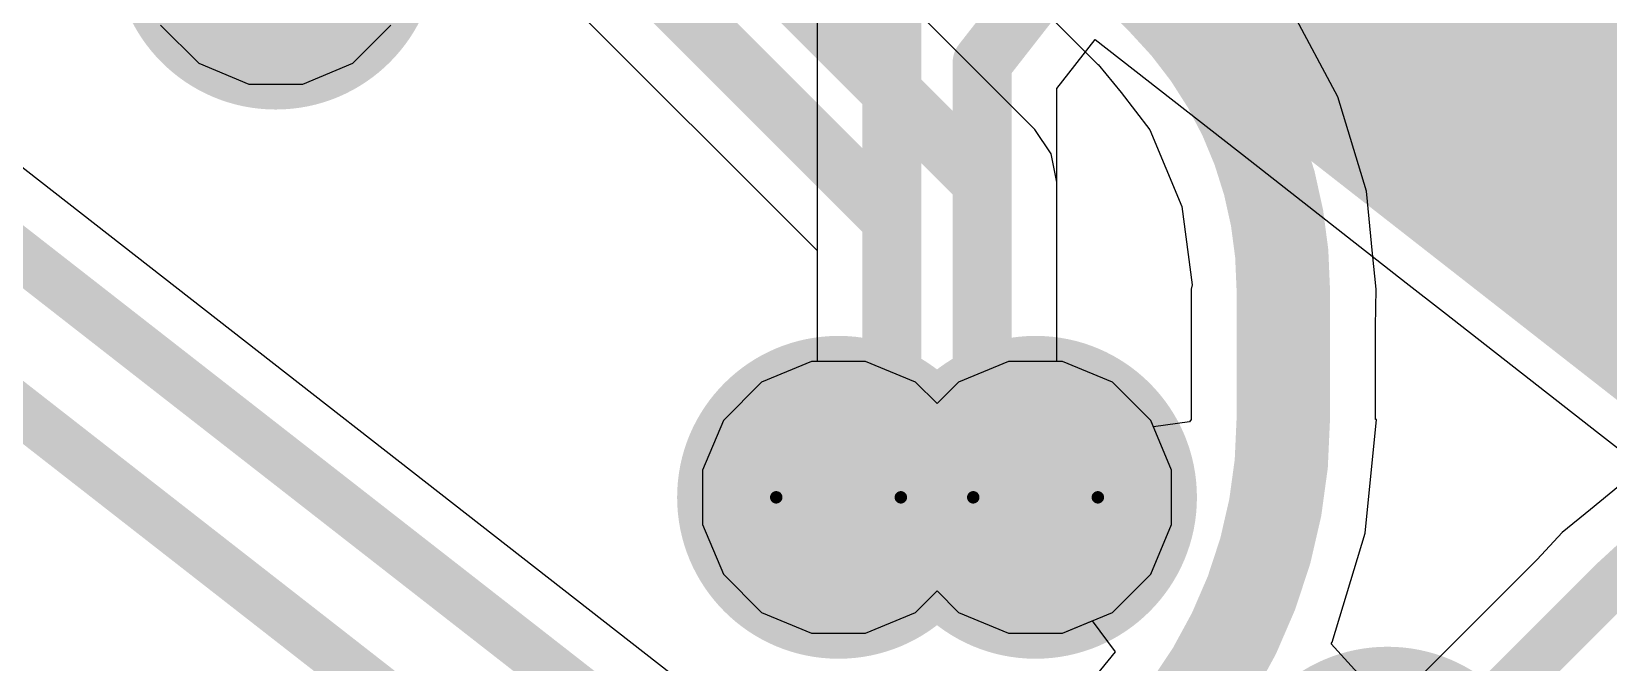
# Model space of a CAD drawing. Header units: inches. Extents: x -30 to 282, y -86 to 78.
# Drawn here: x -9.51 to -3.08, y -61.3 to -58.73 of the extents above; entities that cross this region are included whole.
import ezdxf

# ---------------------------------------------------------------- set-up
doc = ezdxf.new("R2010")
doc.units = ezdxf.units.IN
for name, color, linetype in [('Board Outline', 216, 'Continuous'), ('Bottom Layer', 5, 'Continuous'), ('Drill Drawing', 1, 'Continuous'), ('GND 01', 76, 'Continuous'), ('GND 02', 16, 'Continuous'), ('PWR', 156, 'Continuous'), ('SIG 01', 90, 'Continuous'), ('Top Layer', 1, 'Continuous'), ('Top Paste', 8, 'Continuous'), ('Top Solder', 216, 'Continuous'), ('Via Holes', 16, 'Continuous')]:
    doc.layers.add(name, color=color, linetype=linetype)

# ---------------------------------------------------------------- blocks, each defined once
blk = doc.blocks.new('LQFP_100_86')
at = {"layer": 'Top Layer'}
for points in [[(7.15, 3.15), (8.35, 3.15), (8.35, 2.85), (7.15, 2.85)], [(7.15, 2.65), (8.35, 2.65), (8.35, 2.35), (7.15, 2.35)], [(7.15, 2.15), (8.35, 2.15), (8.35, 1.85), (7.15, 1.85)], [(7.15, 1.65), (8.35, 1.65), (8.35, 1.35), (7.15, 1.35)], [(7.15, 1.15), (8.35, 1.15), (8.35, 0.85), (7.15, 0.85)]]:
    blk.add_hatch(color=1, dxfattribs=at).paths.add_polyline_path(points)
at = {"layer": 'Top Paste'}
for points in [[(7.15, 3.15), (8.35, 3.15), (8.35, 2.85), (7.15, 2.85)], [(7.15, 2.65), (8.35, 2.65), (8.35, 2.35), (7.15, 2.35)], [(7.15, 2.15), (8.35, 2.15), (8.35, 1.85), (7.15, 1.85)], [(7.15, 1.65), (8.35, 1.65), (8.35, 1.35), (7.15, 1.35)], [(7.15, 1.15), (8.35, 1.15), (8.35, 0.85), (7.15, 0.85)]]:
    blk.add_hatch(color=8, dxfattribs=at).paths.add_polyline_path(points)
at = {"layer": 'Top Solder'}
for points in [[(7.0484, 3.2516), (8.4516, 3.2516), (8.4516, 2.7484), (7.0484, 2.7484)], [(7.0484, 2.7516), (8.4516, 2.7516), (8.4516, 2.2484), (7.0484, 2.2484)], [(7.0484, 2.2516), (8.4516, 2.2516), (8.4516, 1.7484), (7.0484, 1.7484)], [(7.0484, 1.7516), (8.4516, 1.7516), (8.4516, 1.2484), (7.0484, 1.2484)], [(7.0484, 1.2516), (8.4516, 1.2516), (8.4516, 0.7484), (7.0484, 0.7484)], [(7.0484, 0.7516), (8.4516, 0.7516), (8.4516, 0.2484), (7.0484, 0.2484)]]:
    blk.add_hatch(color=216, dxfattribs=at).paths.add_polyline_path(points)

msp = doc.modelspace()

# ---------------------------------------------------------------- hatches: boundary and pattern name
at = {"layer": 'Bottom Layer'}
h = msp.add_hatch(color=5, dxfattribs=at)
edge = h.paths.add_edge_path()
edge.add_arc((-6.2223, -60.6251), 0.3, 0, 360)
h = msp.add_hatch(color=5, dxfattribs=at)
edge = h.paths.add_edge_path()
edge.add_arc((-5.4191, -60.6251), 0.3, 0, 360)
at = {"layer": 'GND 01'}
h = msp.add_hatch(color=76, dxfattribs=at)
edge = h.paths.add_edge_path()
edge.add_arc((-8.5168, -58.3864), 0.658, 0, 360)
h = msp.add_hatch(color=76, dxfattribs=at)
edge = h.paths.add_edge_path()
edge.add_arc((-6.2223, -60.6251), 0.658, 0, 360)
h = msp.add_hatch(color=76, dxfattribs=at)
edge = h.paths.add_edge_path()
edge.add_arc((-5.4191, -60.6251), 0.658, 0, 360)
h = msp.add_hatch(color=76, dxfattribs=at)
edge = h.paths.add_edge_path()
edge.add_arc((-3.9843, -61.8922), 0.658, 0, 360)
at = {"layer": 'GND 02'}
h = msp.add_hatch(color=16, dxfattribs=at)
edge = h.paths.add_edge_path()
edge.add_arc((-8.5168, -58.3864), 0.658, 0, 360)
h = msp.add_hatch(color=16, dxfattribs=at)
edge = h.paths.add_edge_path()
edge.add_arc((-6.2223, -60.6251), 0.658, 0, 360)
h = msp.add_hatch(color=16, dxfattribs=at)
edge = h.paths.add_edge_path()
edge.add_arc((-5.4191, -60.6251), 0.658, 0, 360)
h = msp.add_hatch(color=16, dxfattribs=at)
edge = h.paths.add_edge_path()
edge.add_arc((-3.9843, -61.8922), 0.658, 0, 360)
at = {"layer": 'PWR'}
h = msp.add_hatch(color=156, dxfattribs=at)
edge = h.paths.add_edge_path()
edge.add_arc((-6.2223, -60.6251), 0.3, 0, 360)
h = msp.add_hatch(color=156, dxfattribs=at)
edge = h.paths.add_edge_path()
edge.add_arc((-5.4191, -60.6251), 0.3, 0, 360)
at = {"layer": 'SIG 01'}
h = msp.add_hatch(color=90, dxfattribs=at)
edge = h.paths.add_edge_path()
edge.add_arc((-6.2223, -60.6251), 0.3, 0, 360)
h = msp.add_hatch(color=90, dxfattribs=at)
edge = h.paths.add_edge_path()
edge.add_arc((-5.4191, -60.6251), 0.3, 0, 360)
at = {"layer": 'Top Layer'}
h = msp.add_hatch(color=1, dxfattribs=at)
edge = h.paths.add_edge_path()
edge.add_arc((-6.2223, -60.6251), 0.3, 0, 360)
h = msp.add_hatch(color=1, dxfattribs=at)
edge = h.paths.add_edge_path()
edge.add_arc((-5.4191, -60.6251), 0.3, 0, 360)
at = {"layer": 'Via Holes'}
h = msp.add_hatch(color=7, dxfattribs=at)
edge = h.paths.add_edge_path()
edge.add_arc((-6.2223, -60.6251), 0.15, 0, 360)
h = msp.add_hatch(color=7, dxfattribs=at)
edge = h.paths.add_edge_path()
edge.add_arc((-5.4191, -60.6251), 0.15, 0, 360)

# ---------------------------------------------------------------- linework, layer by layer
at = {"layer": 'Board Outline', "const_width": 0.254}
msp.add_lwpolyline([(37.4947, -16.4465, -2.502525), (-17.2929, -16.4465)], format="xyb", dxfattribs=at)
msp.add_lwpolyline([(27.8604, -45.25, 1), (-7.6586, -45.25, 1)], format="xyb", close=True, dxfattribs=at)
at = {"layer": 'Bottom Layer'}
for p, q in [((-5.4213, -59.1257), (-8.1476, -56.3994)), ((-7.4054, -56.6197), (-5.2719, -58.7532)), ((-7.9008, -58.0278), (-6.3091, -59.6195)), ((-4.1867, -58.9929), (-4.3758, -58.6391)), ((-8.9865, -58.7002), (-8.8307, -58.856)), ((-8.203, -58.856), (-8.0472, -58.7002)), ((-5.2719, -58.7532), (-5.1645, -58.8607)), ((-8.8307, -58.856), (-8.627, -58.9404)), ((-8.4066, -58.9404), (-8.203, -58.856)), ((-5.1645, -58.8607), (-5.1641, -58.8609)), ((-5.1641, -58.8609), (-5.0699, -58.9743)), ((-8.627, -58.9404), (-8.4066, -58.9404)), ((-5.0699, -58.9743), (-4.9529, -59.1268)), ((-4.0703, -59.3767), (-4.1867, -58.9929)), ((-5.3554, -59.2244), (-5.4213, -59.1257)), ((-4.9529, -59.1268), (-4.8232, -59.44)), ((-5.3322, -59.3409), (-5.3554, -59.2244)), ((-5.3322, -60.0711), (-5.3322, -59.3409)), ((-4.0453, -59.6306), (-4.0703, -59.3767)), ((-4.8232, -59.44), (-4.7812, -59.7595)), ((-6.3091, -59.6195), (-6.3091, -60.0711)), ((-4.0309, -59.776), (-4.0453, -59.6306)), ((-4.7812, -59.7595), (-4.7846, -59.7768)), ((-4.7846, -59.7768), (-4.7846, -60.3079)), ((-4.0336, -59.9285), (-4.031, -59.777)), ((-4.031, -59.777), (-4.0309, -59.776)), ((-4.0336, -60.3079), (-4.0336, -59.9285)), ((-6.3325, -60.0711), (-6.5361, -60.1554)), ((-6.3091, -60.0711), (-6.3325, -60.0711)), ((-5.3089, -60.0711), (-5.3322, -60.0711)), ((-5.1052, -60.1554), (-5.3089, -60.0711)), ((-6.5361, -60.1554), (-6.6919, -60.3113)), ((-4.9494, -60.3113), (-5.1052, -60.1554)), ((-6.6919, -60.3113), (-6.7763, -60.5149)), ((-4.9384, -60.3378), (-4.9494, -60.3113)), ((-4.7909, -60.3168), (-4.9384, -60.3378)), ((-4.7846, -60.3079), (-4.7909, -60.3168)), ((-4.0749, -60.7706), (-4.0294, -60.3079)), ((-4.0294, -60.3079), (-4.0336, -60.3079)), ((-2.9186, -60.4788), (-3.1566, -60.6741)), ((-6.7763, -60.5149), (-6.7763, -60.7353)), ((-3.1566, -60.6741), (-3.2717, -60.7686)), ((-6.7763, -60.7353), (-6.6919, -60.9389)), ((-4.2099, -61.2155), (-4.0749, -60.7706)), ((-3.2721, -60.769), (-3.3742, -60.8792)), ((-3.2717, -60.7686), (-3.2721, -60.769)), ((-3.3742, -60.8792), (-3.8452, -61.3502)), ((-6.6919, -60.9389), (-6.5361, -61.0947)), ((-5.9084, -61.0947), (-5.8207, -61.0069)), ((-5.8207, -61.0069), (-5.7329, -61.0947)), ((-6.5361, -61.0947), (-6.3325, -61.1791)), ((-6.1121, -61.1791), (-5.9084, -61.0947)), ((-5.7329, -61.0947), (-5.5293, -61.1791)), ((-5.3089, -61.1791), (-5.1881, -61.129)), ((-5.1881, -61.129), (-5.0945, -61.2552)), ((-6.3325, -61.1791), (-6.1121, -61.1791)), ((-5.5293, -61.1791), (-5.3089, -61.1791)), ((-5.0945, -61.2552), (-5.2564, -61.4525)), ((-4.2137, -61.2226), (-4.2099, -61.2155)), ((-4.105, -61.3425), (-4.2137, -61.2226))]:
    msp.add_line(p, q, dxfattribs=at)
for points, const_width in [([(-7.4283, -56.0657), (-4.8989, -58.5952)], 0.381), ([(-8.4519, -56.5255), (-5.6365, -59.3409)], 0.2413), ([(-8.8202, -56.678), (-6.0048, -59.4934)], 0.2413), ([(-5.6365, -60.3106), (-5.6365, -59.3409)], 0.2413), ([(-6.0048, -60.3106), (-6.0048, -59.4934)], 0.2413), ([(-4.4091, -60.3079), (-4.4091, -59.7768)], 0.381), ([(-6.2223, -60.528), (-6.0048, -60.3106)], 0.2413), ([(-5.6365, -60.3106), (-5.4191, -60.528)], 0.2413), ([(-6.2223, -60.6251), (-6.2223, -60.528)], 0.2413), ([(-5.4191, -60.6251), (-5.4191, -60.528)], 0.2413), ([(-3.9843, -61.8922), (-3.0665, -60.9744)], 0.2032)]:
    msp.add_lwpolyline(points, dxfattribs=dict(at, const_width=const_width))
for points, const_width in [([(-4.9942, -58.5952, 1), (-4.8037, -58.5952, 1)], 0.1905), ([(-4.9942, -58.5952, 1), (-4.8037, -58.5952, 1)], 0.1905), ([(-5.6968, -59.3409, 1), (-5.5762, -59.3409, 1)], 0.1206), ([(-5.6968, -59.3409, 1), (-5.5762, -59.3409, 1)], 0.1206), ([(-6.0651, -59.4934, 1), (-5.9445, -59.4934, 1)], 0.1206), ([(-6.0651, -59.4934, 1), (-5.9445, -59.4934, 1)], 0.1206), ([(-4.5043, -59.7768, 1), (-4.3138, -59.7768, 1)], 0.1905), ([(-4.5043, -59.7768, 1), (-4.3138, -59.7768, 1)], 0.1905), ([(-4.5043, -60.3079, 1), (-4.3138, -60.3079, 1)], 0.1905), ([(-4.5043, -60.3079, 1), (-4.3138, -60.3079, 1)], 0.1905), ([(-6.0651, -60.3106, 1), (-5.9445, -60.3106, 1)], 0.1206), ([(-6.0651, -60.3106, 1), (-5.9445, -60.3106, 1)], 0.1206), ([(-5.6968, -60.3106, 1), (-5.5762, -60.3106, 1)], 0.1206), ([(-5.6968, -60.3106, 1), (-5.5762, -60.3106, 1)], 0.1206), ([(-6.2826, -60.528, 1), (-6.1619, -60.528, 1)], 0.1206), ([(-6.2826, -60.528, 1), (-6.1619, -60.528, 1)], 0.1206), ([(-5.4794, -60.528, 1), (-5.3587, -60.528, 1)], 0.1206), ([(-5.4794, -60.528, 1), (-5.3587, -60.528, 1)], 0.1206), ([(-6.2826, -60.6251, 1), (-6.1619, -60.6251, 1)], 0.1206), ([(-5.4794, -60.6251, 1), (-5.3587, -60.6251, 1)], 0.1206), ([(-3.1173, -60.9744, 1), (-3.0157, -60.9744, 1)], 0.1016), ([(-3.1173, -60.9744, 1), (-3.0157, -60.9744, 1)], 0.1016)]:
    msp.add_lwpolyline(points, format="xyb", close=True, dxfattribs=dict(at, const_width=const_width))
for points, const_width in [([(-4.8989, -58.5952, -0.199325), (-4.4091, -59.7768)], 0.381), ([(-4.4091, -60.3079, -0.20678), (-5.0357, -61.7583)], 0.381), ([(-3.0665, -60.9744, -0.151998), (-1.994, -60.4106)], 0.2032)]:
    msp.add_lwpolyline(points, format="xyb", dxfattribs=dict(at, const_width=const_width))
at = {"layer": 'Drill Drawing'}
for points, const_width in [([(-5.9683, -60.6251, 1), (-6.4763, -60.6251, 1)], 0.0508), ([(-5.1651, -60.6251, 1), (-5.6731, -60.6251, 1)], 0.0508), ([(-6.489, -60.6251, 1), (-6.4636, -60.6251, 1)], 0.0254), ([(-5.981, -60.6251, 1), (-5.9556, -60.6251, 1)], 0.0254), ([(-5.6858, -60.6251, 1), (-5.6604, -60.6251, 1)], 0.0254), ([(-5.1778, -60.6251, 1), (-5.1524, -60.6251, 1)], 0.0254)]:
    msp.add_lwpolyline(points, format="xyb", close=True, dxfattribs=dict(at, const_width=const_width))
at = {"layer": 'PWR'}
for p, q in [((-8.9865, -58.7002), (-8.8307, -58.856)), ((-8.203, -58.856), (-8.0472, -58.7002)), ((-8.8307, -58.856), (-8.627, -58.9404)), ((-8.4066, -58.9404), (-8.203, -58.856)), ((-8.627, -58.9404), (-8.4066, -58.9404)), ((-6.3325, -60.0711), (-6.5361, -60.1554)), ((-6.1121, -60.0711), (-6.3325, -60.0711)), ((-5.9084, -60.1554), (-6.1121, -60.0711)), ((-5.5293, -60.0711), (-5.7329, -60.1554)), ((-5.3089, -60.0711), (-5.5293, -60.0711)), ((-5.1052, -60.1554), (-5.3089, -60.0711)), ((-6.5361, -60.1554), (-6.6919, -60.3113)), ((-5.8207, -60.2432), (-5.9084, -60.1554)), ((-5.7329, -60.1554), (-5.8207, -60.2432)), ((-4.9494, -60.3113), (-5.1052, -60.1554)), ((-6.6919, -60.3113), (-6.7763, -60.5149)), ((-4.8651, -60.5149), (-4.9494, -60.3113)), ((-6.7763, -60.5149), (-6.7763, -60.7353)), ((-4.8651, -60.7353), (-4.8651, -60.5149)), ((-6.7763, -60.7353), (-6.6919, -60.9389)), ((-4.9494, -60.9389), (-4.8651, -60.7353)), ((-6.6919, -60.9389), (-6.5361, -61.0947)), ((-5.1052, -61.0947), (-4.9494, -60.9389)), ((-5.9084, -61.0947), (-5.8207, -61.0069)), ((-5.8207, -61.0069), (-5.7329, -61.0947)), ((-6.5361, -61.0947), (-6.3325, -61.1791)), ((-6.1121, -61.1791), (-5.9084, -61.0947)), ((-5.7329, -61.0947), (-5.5293, -61.1791)), ((-5.3089, -61.1791), (-5.1052, -61.0947)), ((-6.3325, -61.1791), (-6.1121, -61.1791)), ((-5.5293, -61.1791), (-5.3089, -61.1791))]:
    msp.add_line(p, q, dxfattribs=at)
at = {"layer": 'SIG 01'}
for p, q in [((-8.9865, -58.7002), (-8.8307, -58.856)), ((-8.203, -58.856), (-8.0472, -58.7002)), ((-8.8307, -58.856), (-8.627, -58.9404)), ((-8.4066, -58.9404), (-8.203, -58.856)), ((-8.627, -58.9404), (-8.4066, -58.9404)), ((-6.3325, -60.0711), (-6.5361, -60.1554)), ((-6.1121, -60.0711), (-6.3325, -60.0711)), ((-5.9084, -60.1554), (-6.1121, -60.0711)), ((-5.5293, -60.0711), (-5.7329, -60.1554)), ((-5.3089, -60.0711), (-5.5293, -60.0711)), ((-5.1052, -60.1554), (-5.3089, -60.0711)), ((-6.5361, -60.1554), (-6.6919, -60.3113)), ((-5.8207, -60.2432), (-5.9084, -60.1554)), ((-5.7329, -60.1554), (-5.8207, -60.2432)), ((-4.9494, -60.3113), (-5.1052, -60.1554)), ((-6.6919, -60.3113), (-6.7763, -60.5149)), ((-4.8651, -60.5149), (-4.9494, -60.3113)), ((-6.7763, -60.5149), (-6.7763, -60.7353)), ((-4.8651, -60.7353), (-4.8651, -60.5149)), ((-6.7763, -60.7353), (-6.6919, -60.9389)), ((-4.9494, -60.9389), (-4.8651, -60.7353)), ((-6.6919, -60.9389), (-6.5361, -61.0947)), ((-5.1052, -61.0947), (-4.9494, -60.9389)), ((-5.9084, -61.0947), (-5.8207, -61.0069)), ((-5.8207, -61.0069), (-5.7329, -61.0947)), ((-6.5361, -61.0947), (-6.3325, -61.1791)), ((-6.1121, -61.1791), (-5.9084, -61.0947)), ((-5.7329, -61.0947), (-5.5293, -61.1791)), ((-5.3089, -61.1791), (-5.1052, -61.0947)), ((-6.3325, -61.1791), (-6.1121, -61.1791)), ((-5.5293, -61.1791), (-5.3089, -61.1791))]:
    msp.add_line(p, q, dxfattribs=at)
at = {"layer": 'Top Layer'}
for p, q in [((-6.3091, -58.4692), (-6.3091, -60.0711)), ((-8.9865, -58.7002), (-8.8307, -58.856)), ((-8.203, -58.856), (-8.0472, -58.7002)), ((-5.3322, -58.9584), (-5.1764, -58.759)), ((-5.1764, -58.759), (-4.5444, -59.2528)), ((-8.8307, -58.856), (-8.627, -58.9404)), ((-8.4066, -58.9404), (-8.203, -58.856)), ((-8.627, -58.9404), (-8.4066, -58.9404)), ((-6.2171, -61.881), (-9.9103, -58.9998)), ((-5.3322, -60.0711), (-5.3322, -58.9584)), ((-4.5444, -59.2528), (-4.5444, -59.2528)), ((-4.5444, -59.2528), (-3.9077, -59.7503)), ((-3.9077, -59.7503), (-3.9077, -59.7503)), ((-3.9077, -59.7503), (-3.7564, -59.8685)), ((-3.7564, -59.8685), (-3.7564, -59.8685)), ((-3.7564, -59.8685), (-3.1196, -60.3659)), ((-6.3325, -60.0711), (-6.5361, -60.1554)), ((-6.3091, -60.0711), (-6.3325, -60.0711)), ((-5.3089, -60.0711), (-5.3322, -60.0711)), ((-5.1052, -60.1554), (-5.3089, -60.0711)), ((-6.5361, -60.1554), (-6.6919, -60.3113)), ((-4.9494, -60.3113), (-5.1052, -60.1554)), ((-6.6919, -60.3113), (-6.7763, -60.5149)), ((-4.8651, -60.5149), (-4.9494, -60.3113)), ((-3.1196, -60.3659), (-3.1196, -60.3659)), ((-3.1196, -60.3659), (-2.5743, -60.792)), ((-6.7763, -60.5149), (-6.7763, -60.7353)), ((-4.8651, -60.7353), (-4.8651, -60.5149)), ((-6.7763, -60.7353), (-6.6919, -60.9389)), ((-4.9494, -60.9389), (-4.8651, -60.7353)), ((-6.6919, -60.9389), (-6.5361, -61.0947)), ((-5.1052, -61.0947), (-4.9494, -60.9389)), ((-5.9084, -61.0947), (-5.8207, -61.0069)), ((-5.8207, -61.0069), (-5.7329, -61.0947)), ((-6.5361, -61.0947), (-6.3325, -61.1791)), ((-6.1121, -61.1791), (-5.9084, -61.0947)), ((-5.7329, -61.0947), (-5.5293, -61.1791)), ((-5.3089, -61.1791), (-5.1052, -61.0947)), ((-6.3325, -61.1791), (-6.1121, -61.1791)), ((-5.5293, -61.1791), (-5.3089, -61.1791))]:
    msp.add_line(p, q, dxfattribs=at)
for points, const_width in [([(-5.6365, -58.8536), (-5.1856, -58.2764)], 0.2413), ([(-6.0048, -60.3106), (-6.0048, -58.4692)], 0.2413), ([(-5.6365, -60.3106), (-5.6365, -58.8536)], 0.2413), ([(-10.2078, -59.1291), (-6.2993, -62.1781)], 0.2032), ([(-10.5157, -59.5231), (-6.6103, -62.5697)], 0.2032), ([(-6.2223, -60.528), (-6.0048, -60.3106)], 0.2413), ([(-5.6365, -60.3106), (-5.4191, -60.528)], 0.2413), ([(-6.2223, -60.6251), (-6.2223, -60.528)], 0.2413), ([(-5.4191, -60.6251), (-5.4191, -60.528)], 0.2413)]:
    msp.add_lwpolyline(points, dxfattribs=dict(at, const_width=const_width))
at = {"layer": 'Top Layer', "const_width": 0.1206}
for points in [[(-5.6968, -58.8536, 1), (-5.5762, -58.8536, 1)], [(-5.6968, -58.8536, 1), (-5.5762, -58.8536, 1)], [(-6.0651, -60.3106, 1), (-5.9445, -60.3106, 1)], [(-6.0651, -60.3106, 1), (-5.9445, -60.3106, 1)], [(-5.6968, -60.3106, 1), (-5.5762, -60.3106, 1)], [(-5.6968, -60.3106, 1), (-5.5762, -60.3106, 1)], [(-6.2826, -60.528, 1), (-6.1619, -60.528, 1)], [(-6.2826, -60.528, 1), (-6.1619, -60.528, 1)], [(-5.4794, -60.528, 1), (-5.3587, -60.528, 1)], [(-5.4794, -60.528, 1), (-5.3587, -60.528, 1)], [(-6.2826, -60.6251, 1), (-6.1619, -60.6251, 1)], [(-5.4794, -60.6251, 1), (-5.3587, -60.6251, 1)]]:
    msp.add_lwpolyline(points, format="xyb", close=True, dxfattribs=at)

# ---------------------------------------------------------------- block references
at = {"rotation": 52.00000000000001}
msp.add_blockref('LQFP_100_86', (-6.8956, -66.167), dxfattribs=at)

doc.saveas('drawing.dxf')
